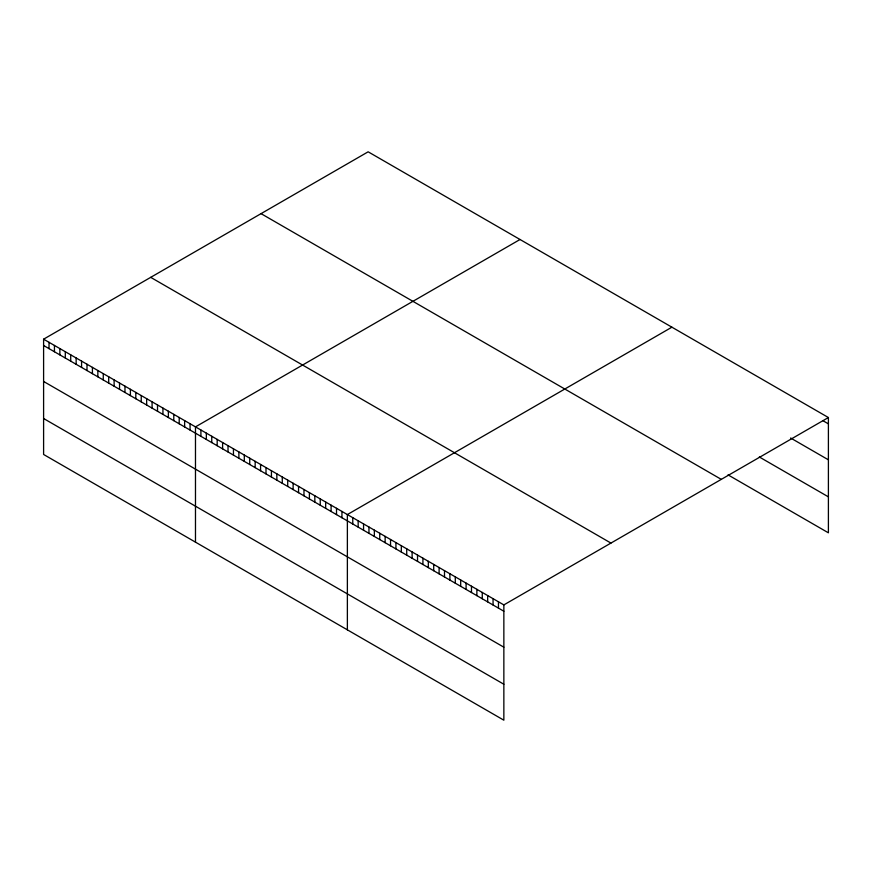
<?xml version="1.0" encoding="UTF-8"?>
<svg xmlns="http://www.w3.org/2000/svg" width="872" height="872" viewBox="0 0 872 872"><rect width="100%" height="100%" fill="white"/><g stroke="black" fill="none" stroke-linecap="round" stroke-linejoin="round"><path stroke-width="1.31" d="M43.6 339.186L503.853 604.906L503.853 720.185L43.6 454.465L43.6 339.186L368.148 151.815L828.4 417.535L828.4 532.814L728.033 474.869M520.028 239.495L195.481 426.877L195.481 542.155M671.909 327.185L347.372 514.567L347.372 629.846M503.853 604.906L828.4 417.535M823.005 420.74L828.4 423.857M790.632 438.006L828.4 459.817M759.327 456.983L828.4 496.855M261.044 213.64L721.297 479.371M150.703 277.351L610.956 543.082M43.6 345.497L503.853 611.228M43.6 381.456L503.853 647.188M43.6 418.506L503.853 684.237M498.457 601.8L498.457 608.111M493.062 598.683L493.062 604.994M487.666 595.565L487.666 601.876M482.271 592.448L482.271 598.77M476.875 589.33L476.875 595.652M471.48 586.213L471.48 592.535M466.084 583.106L466.084 589.418M460.689 579.989L460.689 586.3M455.293 576.872L455.293 583.183M449.898 573.754L449.898 580.076M444.502 570.637L444.502 576.959M439.107 567.53L439.107 573.841M433.711 564.413L433.711 570.724M428.316 561.296L428.316 567.607M422.92 558.178L422.92 564.5M417.525 555.061L417.525 561.383M412.118 551.943L412.118 558.265M406.723 548.837L406.723 555.148M401.327 545.719L401.327 552.031M395.932 542.602L395.932 548.913M390.536 539.485L390.536 545.807M385.141 536.367L385.141 542.689M379.745 533.261L379.745 539.572M374.35 530.143L374.35 536.454M368.954 527.026L368.954 533.337M363.559 523.909L363.559 530.231M358.163 520.791L358.163 527.113M352.768 517.674L352.768 523.996M341.944 511.428L341.944 517.75M336.516 508.3L336.516 514.611M331.098 505.171L331.098 511.483M325.67 502.032L325.67 508.354M320.242 498.904L320.242 505.215M314.825 495.776L314.825 502.087M309.397 492.636L309.397 498.958M303.979 489.508L303.979 495.83M298.551 486.38L298.551 492.691M293.123 483.241L293.123 489.563M287.706 480.112L287.706 486.434M282.277 476.984L282.277 483.295M276.849 473.845L276.849 480.167M271.432 470.717L271.432 477.038M266.004 467.588L266.004 473.899M260.575 464.449L260.575 470.771M255.158 461.321L255.158 467.643M249.73 458.192L249.73 464.504M244.302 455.064L244.302 461.375M238.884 451.925L238.884 458.247M233.456 448.797L233.456 455.108M228.028 445.668L228.028 451.979M222.611 442.529L222.611 448.851M217.183 439.401L217.183 445.712M211.754 436.273L211.754 442.584M206.337 433.133L206.337 439.455M200.909 430.005L200.909 436.316M190.063 423.738L190.063 430.06M184.635 420.609L184.635 426.931M179.207 417.481L179.207 423.792M173.79 414.342L173.79 420.664M168.361 411.213L168.361 417.535M162.933 408.085L162.933 414.396M157.516 404.946L157.516 411.268M152.088 401.818L152.088 408.14M146.66 398.689L146.66 405M141.242 395.55L141.242 401.872M135.814 392.422L135.814 398.744M130.397 389.293L130.397 395.605M124.969 386.154L124.969 392.476M119.54 383.026L119.54 389.348M114.123 379.898L114.123 386.209M108.695 376.769L108.695 383.081M103.267 373.63L103.267 379.952M97.849 370.502L97.849 376.813M92.421 367.374L92.421 373.685M86.993 364.234L86.993 370.556M81.576 361.106L81.576 367.417M76.147 357.978L76.147 364.289M70.719 354.839L70.719 361.161M65.302 351.71L65.302 358.021M59.874 348.582L59.874 354.893M54.446 345.443L54.446 351.765M49.028 342.315L49.028 348.637"/></g></svg>
